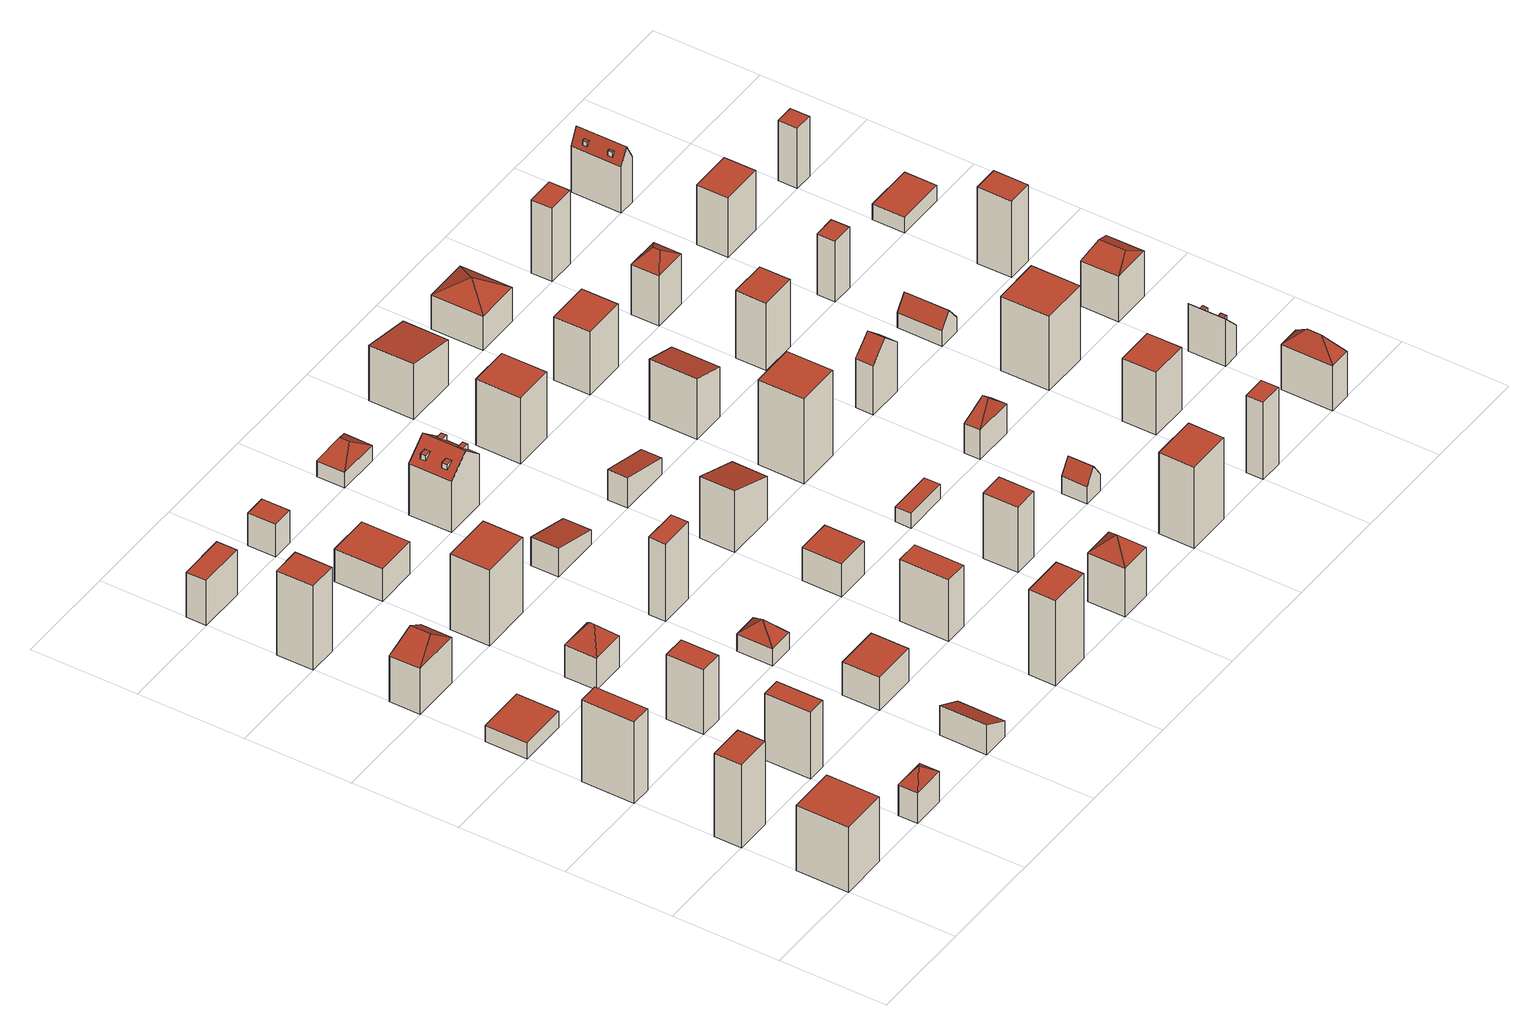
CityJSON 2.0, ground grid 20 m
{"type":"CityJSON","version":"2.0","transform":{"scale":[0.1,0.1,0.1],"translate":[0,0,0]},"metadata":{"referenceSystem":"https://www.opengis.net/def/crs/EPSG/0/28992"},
"CityObjects":{
"building1":{"type":"Building","attributes":{"roofType":"Flat","yearOfConstruction":1999,"function":"Residential","storeysAboveGround":4},"geometry":[{"type":"MultiSurface","lod":"3","boundaries":[[[0,1,2,3]],[[4,5,6,7]],[[2,4,7,3]],[[1,5,4,2]],[[0,6,5,1]],[[3,7,6,0]]],"semantics":{"surfaces":[{"type":"GroundSurface"},{"type":"RoofSurface"},{"type":"WallSurface"}],"values":[0,1,2,2,2,2]}}]},
"building2":{"type":"Building","attributes":{"roofType":"Flat","yearOfConstruction":1981,"function":"Residential","storeysAboveGround":5},"geometry":[{"type":"MultiSurface","lod":"3","boundaries":[[[8,9,10,11]],[[12,13,14,15]],[[10,12,15,11]],[[9,13,12,10]],[[8,14,13,9]],[[11,15,14,8]]],"semantics":{"surfaces":[{"type":"GroundSurface"},{"type":"RoofSurface"},{"type":"WallSurface"}],"values":[0,1,2,2,2,2]}}]},
"building3":{"type":"Building","attributes":{"roofType":"Flat","yearOfConstruction":1977,"function":"Residential","storeysAboveGround":5},"geometry":[{"type":"MultiSurface","lod":"3","boundaries":[[[16,17,18,19]],[[20,21,22,23]],[[18,20,23,19]],[[17,21,20,18]],[[16,22,21,17]],[[19,23,22,16]]],"semantics":{"surfaces":[{"type":"GroundSurface"},{"type":"RoofSurface"},{"type":"WallSurface"}],"values":[0,1,2,2,2,2]}}]},
"building4":{"type":"Building","attributes":{"roofType":"Pyramidal","yearOfConstruction":1947,"function":"Industrial","storeysAboveGround":2},"geometry":[{"type":"MultiSurface","lod":"3","boundaries":[[[24,25,26,27]],[[28,29,30]],[[31,32,30]],[[29,31,30]],[[32,28,30]],[[26,31,29,27]],[[25,32,31,26]],[[24,28,32,25]],[[27,29,28,24]]],"semantics":{"surfaces":[{"type":"GroundSurface"},{"type":"RoofSurface"},{"type":"WallSurface"}],"values":[0,1,1,1,1,2,2,2,2]}}]},
"building5":{"type":"Building","attributes":{"roofType":"Flat","yearOfConstruction":1955,"function":"Residential","storeysAboveGround":1},"geometry":[{"type":"MultiSurface","lod":"3","boundaries":[[[33,34,35,36]],[[37,38,39,40]],[[35,37,40,36]],[[34,38,37,35]],[[33,39,38,34]],[[36,40,39,33]]],"semantics":{"surfaces":[{"type":"GroundSurface"},{"type":"RoofSurface"},{"type":"WallSurface"}],"values":[0,1,2,2,2,2]}}]},
"building6":{"type":"Building","attributes":{"roofType":"Flat","yearOfConstruction":1960,"function":"Residential","storeysAboveGround":4},"geometry":[{"type":"MultiSurface","lod":"3","boundaries":[[[41,42,43,44]],[[45,46,47,48]],[[43,45,48,44]],[[42,46,45,43]],[[41,47,46,42]],[[44,48,47,41]]],"semantics":{"surfaces":[{"type":"GroundSurface"},{"type":"RoofSurface"},{"type":"WallSurface"}],"values":[0,1,2,2,2,2]}}]},
"building7":{"type":"Building","attributes":{"roofType":"Hipped","yearOfConstruction":1954,"function":"Residential","storeysAboveGround":3},"geometry":[{"type":"MultiSurface","lod":"3","boundaries":[[[49,50,51,52]],[[53,54,55,56]],[[56,57,58,53]],[[55,57,56]],[[58,54,53]],[[51,57,55,52]],[[50,58,57,51]],[[49,54,58,50]],[[52,55,54,49]]],"semantics":{"surfaces":[{"type":"GroundSurface"},{"type":"RoofSurface"},{"type":"WallSurface"}],"values":[0,1,1,1,1,2,2,2,2]}}]},
"building8":{"type":"Building","attributes":{"roofType":"Flat","yearOfConstruction":1960,"function":"Residential","storeysAboveGround":5},"geometry":[{"type":"MultiSurface","lod":"3","boundaries":[[[59,60,61,62]],[[63,64,65,66]],[[61,63,66,62]],[[60,64,63,61]],[[59,65,64,60]],[[62,66,65,59]]],"semantics":{"surfaces":[{"type":"GroundSurface"},{"type":"RoofSurface"},{"type":"WallSurface"}],"values":[0,1,2,2,2,2]}}]},
"building9":{"type":"Building","attributes":{"roofType":"Flat","yearOfConstruction":1947,"function":"Industrial","storeysAboveGround":4},"geometry":[{"type":"MultiSurface","lod":"3","boundaries":[[[67,68,69,70]],[[71,72,73,74]],[[69,71,74,70]],[[68,72,71,69]],[[67,73,72,68]],[[70,74,73,67]]],"semantics":{"surfaces":[{"type":"GroundSurface"},{"type":"RoofSurface"},{"type":"WallSurface"}],"values":[0,1,2,2,2,2]}}]},
"building10":{"type":"Building","attributes":{"roofType":"Flat","yearOfConstruction":1946,"function":"Industrial","storeysAboveGround":3},"geometry":[{"type":"MultiSurface","lod":"3","boundaries":[[[75,76,77,78]],[[79,80,81,82]],[[77,79,82,78]],[[76,80,79,77]],[[75,81,80,76]],[[78,82,81,75]]],"semantics":{"surfaces":[{"type":"GroundSurface"},{"type":"RoofSurface"},{"type":"WallSurface"}],"values":[0,1,2,2,2,2]}}]},
"building11":{"type":"Building","attributes":{"roofType":"Hipped","yearOfConstruction":1957,"function":"Industrial","storeysAboveGround":2},"geometry":[{"type":"MultiSurface","lod":"3","boundaries":[[[83,84,85,86]],[[87,88,89,90]],[[90,91,92,87]],[[89,91,90]],[[92,88,87]],[[85,91,89,86]],[[84,92,91,85]],[[83,88,92,84]],[[86,89,88,83]]],"semantics":{"surfaces":[{"type":"GroundSurface"},{"type":"RoofSurface"},{"type":"WallSurface"}],"values":[0,1,1,1,1,2,2,2,2]}}]},
"building12":{"type":"Building","attributes":{"roofType":"Shed","yearOfConstruction":1993,"function":"Industrial","storeysAboveGround":1},"geometry":[{"type":"MultiSurface","lod":"3","boundaries":[[[93,94,95,96]],[[97,98,99,100]],[[96,95,98,97]],[[94,99,98,95]],[[94,93,100,99]],[[93,96,97,100]]],"semantics":{"surfaces":[{"type":"GroundSurface"},{"type":"RoofSurface"},{"type":"WallSurface"}],"values":[0,1,2,2,2,2]}}]},
"building13":{"type":"Building","attributes":{"roofType":"Flat","yearOfConstruction":2009,"function":"Residential","storeysAboveGround":5},"geometry":[{"type":"MultiSurface","lod":"3","boundaries":[[[101,102,103,104]],[[105,106,107,108]],[[103,105,108,104]],[[102,106,105,103]],[[101,107,106,102]],[[104,108,107,101]]],"semantics":{"surfaces":[{"type":"GroundSurface"},{"type":"RoofSurface"},{"type":"WallSurface"}],"values":[0,1,2,2,2,2]}}]},
"building14":{"type":"Building","attributes":{"roofType":"Flat","yearOfConstruction":1986,"function":"Residential","storeysAboveGround":2},"geometry":[{"type":"MultiSurface","lod":"3","boundaries":[[[109,110,111,112]],[[113,114,115,116]],[[111,113,116,112]],[[110,114,113,111]],[[109,115,114,110]],[[112,116,115,109]]],"semantics":{"surfaces":[{"type":"GroundSurface"},{"type":"RoofSurface"},{"type":"WallSurface"}],"values":[0,1,2,2,2,2]}}]},
"building15":{"type":"Building","attributes":{"roofType":"Flat","yearOfConstruction":1958,"function":"Residential","storeysAboveGround":2},"geometry":[{"type":"MultiSurface","lod":"3","boundaries":[[[117,118,119,120]],[[121,122,123,124]],[[119,121,124,120]],[[118,122,121,119]],[[117,123,122,118]],[[120,124,123,117]]],"semantics":{"surfaces":[{"type":"GroundSurface"},{"type":"RoofSurface"},{"type":"WallSurface"}],"values":[0,1,2,2,2,2]}}]},
"building16":{"type":"Building","attributes":{"roofType":"Pyramidal","yearOfConstruction":1965,"function":"Residential","storeysAboveGround":1},"geometry":[{"type":"MultiSurface","lod":"3","boundaries":[[[125,126,127,128]],[[129,130,131]],[[132,133,131]],[[130,132,131]],[[133,129,131]],[[127,132,130,128]],[[126,133,132,127]],[[125,129,133,126]],[[128,130,129,125]]],"semantics":{"surfaces":[{"type":"GroundSurface"},{"type":"RoofSurface"},{"type":"WallSurface"}],"values":[0,1,1,1,1,2,2,2,2]}}]},
"building17":{"type":"Building","attributes":{"roofType":"Flat","yearOfConstruction":1966,"function":"Residential","storeysAboveGround":2},"geometry":[{"type":"MultiSurface","lod":"3","boundaries":[[[134,135,136,137]],[[138,139,140,141]],[[136,138,141,137]],[[135,139,138,136]],[[134,140,139,135]],[[137,141,140,134]]],"semantics":{"surfaces":[{"type":"GroundSurface"},{"type":"RoofSurface"},{"type":"WallSurface"}],"values":[0,1,2,2,2,2]}}]},
"building18":{"type":"Building","attributes":{"roofType":"Flat","yearOfConstruction":2013,"function":"Industrial","storeysAboveGround":5},"geometry":[{"type":"MultiSurface","lod":"3","boundaries":[[[142,143,144,145]],[[146,147,148,149]],[[144,146,149,145]],[[143,147,146,144]],[[142,148,147,143]],[[145,149,148,142]]],"semantics":{"surfaces":[{"type":"GroundSurface"},{"type":"RoofSurface"},{"type":"WallSurface"}],"values":[0,1,2,2,2,2]}}]},
"building19":{"type":"Building","attributes":{"roofType":"Flat","yearOfConstruction":1972,"function":"Residential","storeysAboveGround":5},"geometry":[{"type":"MultiSurface","lod":"3","boundaries":[[[150,151,152,153]],[[154,155,156,157]],[[152,154,157,153]],[[151,155,154,152]],[[150,156,155,151]],[[153,157,156,150]]],"semantics":{"surfaces":[{"type":"GroundSurface"},{"type":"RoofSurface"},{"type":"WallSurface"}],"values":[0,1,2,2,2,2]}}]},
"building20":{"type":"Building","attributes":{"roofType":"Shed","yearOfConstruction":1979,"function":"Residential","storeysAboveGround":1},"geometry":[{"type":"MultiSurface","lod":"3","boundaries":[[[158,159,160,161]],[[162,163,164,165]],[[161,160,163,162]],[[159,164,163,160]],[[159,158,165,164]],[[158,161,162,165]]],"semantics":{"surfaces":[{"type":"GroundSurface"},{"type":"RoofSurface"},{"type":"WallSurface"}],"values":[0,1,2,2,2,2]}}]},
"building21":{"type":"Building","attributes":{"roofType":"Flat","yearOfConstruction":1978,"function":"Residential","storeysAboveGround":4},"geometry":[{"type":"MultiSurface","lod":"3","boundaries":[[[166,167,168,169]],[[170,171,172,173]],[[168,170,173,169]],[[167,171,170,168]],[[166,172,171,167]],[[169,173,172,166]]],"semantics":{"surfaces":[{"type":"GroundSurface"},{"type":"RoofSurface"},{"type":"WallSurface"}],"values":[0,1,2,2,2,2]}}]},
"building22":{"type":"Building","attributes":{"roofType":"Gabled","yearOfConstruction":2009,"function":"Residential","storeysAboveGround":3},"children":["building22-1","building22-2","building22-3","building22-4"],"geometry":[{"type":"MultiSurface","lod":"3","boundaries":[[[174,175,176,177]],[[178,179,180,181],[182,183,184,185],[186,187,188,189]],[[181,190,191,178],[192,193,194,195],[196,197,198,199]],[[177,176,190,181,180]],[[175,191,190,176]],[[175,174,179,178,191]],[[174,177,180,179]]],"semantics":{"surfaces":[{"type":"GroundSurface"},{"type":"RoofSurface"},{"type":"WallSurface"}],"values":[0,1,1,2,2,2,2]}}]},
"building22-1":{"type":"BuildingInstallation","parents":["building22"],"geometry":[{"type":"MultiSurface","lod":"3","boundaries":[[[194,200,195]],[[200,201,192,195]],[[193,192,201]],[[194,193,201,200]]],"semantics":{"surfaces":[{"type":"WallSurface"},{"type":"RoofSurface"}],"values":[0,1,0,0]}}]},
"building22-2":{"type":"BuildingInstallation","parents":["building22"],"geometry":[{"type":"MultiSurface","lod":"3","boundaries":[[[184,202,185]],[[202,203,182,185]],[[183,182,203]],[[184,183,203,202]]],"semantics":{"surfaces":[{"type":"WallSurface"},{"type":"RoofSurface"}],"values":[0,1,0,0]}}]},
"building22-3":{"type":"BuildingInstallation","parents":["building22"],"geometry":[{"type":"MultiSurface","lod":"3","boundaries":[[[198,204,199]],[[204,205,196,199]],[[197,196,205]],[[198,197,205,204]]],"semantics":{"surfaces":[{"type":"WallSurface"},{"type":"RoofSurface"}],"values":[0,1,0,0]}}]},
"building22-4":{"type":"BuildingInstallation","parents":["building22"],"geometry":[{"type":"MultiSurface","lod":"3","boundaries":[[[188,206,189]],[[206,207,186,189]],[[187,186,207]],[[188,187,207,206]]],"semantics":{"surfaces":[{"type":"WallSurface"},{"type":"RoofSurface"}],"values":[0,1,0,0]}}]},
"building23":{"type":"Building","attributes":{"roofType":"Flat","yearOfConstruction":1964,"function":"Residential","storeysAboveGround":2},"geometry":[{"type":"MultiSurface","lod":"3","boundaries":[[[208,209,210,211]],[[212,213,214,215]],[[210,212,215,211]],[[209,213,212,210]],[[208,214,213,209]],[[211,215,214,208]]],"semantics":{"surfaces":[{"type":"GroundSurface"},{"type":"RoofSurface"},{"type":"WallSurface"}],"values":[0,1,2,2,2,2]}}]},
"building24":{"type":"Building","attributes":{"roofType":"Hipped","yearOfConstruction":1991,"function":"Residential","storeysAboveGround":1},"geometry":[{"type":"MultiSurface","lod":"3","boundaries":[[[216,217,218,219]],[[220,221,222,223]],[[223,224,225,220]],[[222,224,223]],[[225,221,220]],[[218,224,222,219]],[[217,225,224,218]],[[216,221,225,217]],[[219,222,221,216]]],"semantics":{"surfaces":[{"type":"GroundSurface"},{"type":"RoofSurface"},{"type":"WallSurface"}],"values":[0,1,1,1,1,2,2,2,2]}}]},
"building25":{"type":"Building","attributes":{"roofType":"Shed","yearOfConstruction":1979,"function":"Residential","storeysAboveGround":3},"geometry":[{"type":"MultiSurface","lod":"3","boundaries":[[[226,227,228,229]],[[230,231,232,233]],[[229,228,231,230]],[[227,232,231,228]],[[227,226,233,232]],[[226,229,230,233]]],"semantics":{"surfaces":[{"type":"GroundSurface"},{"type":"RoofSurface"},{"type":"WallSurface"}],"values":[0,1,2,2,2,2]}}]},
"building26":{"type":"Building","attributes":{"roofType":"Pyramidal","yearOfConstruction":1959,"function":"Residential","storeysAboveGround":3},"geometry":[{"type":"MultiSurface","lod":"3","boundaries":[[[234,235,236,237]],[[238,239,240]],[[241,242,240]],[[239,241,240]],[[242,238,240]],[[236,241,239,237]],[[235,242,241,236]],[[234,238,242,235]],[[237,239,238,234]]],"semantics":{"surfaces":[{"type":"GroundSurface"},{"type":"RoofSurface"},{"type":"WallSurface"}],"values":[0,1,1,1,1,2,2,2,2]}}]},
"building27":{"type":"Building","attributes":{"roofType":"Flat","yearOfConstruction":1964,"function":"Industrial","storeysAboveGround":4},"geometry":[{"type":"MultiSurface","lod":"3","boundaries":[[[243,244,245,246]],[[247,248,249,250]],[[245,247,250,246]],[[244,248,247,245]],[[243,249,248,244]],[[246,250,249,243]]],"semantics":{"surfaces":[{"type":"GroundSurface"},{"type":"RoofSurface"},{"type":"WallSurface"}],"values":[0,1,2,2,2,2]}}]},
"building28":{"type":"Building","attributes":{"roofType":"Shed","yearOfConstruction":2013,"function":"Residential","storeysAboveGround":1},"geometry":[{"type":"MultiSurface","lod":"3","boundaries":[[[251,252,253,254]],[[255,256,257,258]],[[254,253,256,255]],[[252,257,256,253]],[[252,251,258,257]],[[251,254,255,258]]],"semantics":{"surfaces":[{"type":"GroundSurface"},{"type":"RoofSurface"},{"type":"WallSurface"}],"values":[0,1,2,2,2,2]}}]},
"building29":{"type":"Building","attributes":{"roofType":"Flat","yearOfConstruction":1955,"function":"Industrial","storeysAboveGround":4},"geometry":[{"type":"MultiSurface","lod":"3","boundaries":[[[259,260,261,262]],[[263,264,265,266]],[[261,263,266,262]],[[260,264,263,261]],[[259,265,264,260]],[[262,266,265,259]]],"semantics":{"surfaces":[{"type":"GroundSurface"},{"type":"RoofSurface"},{"type":"WallSurface"}],"values":[0,1,2,2,2,2]}}]},
"building30":{"type":"Building","attributes":{"roofType":"Flat","yearOfConstruction":2011,"function":"Residential","storeysAboveGround":1},"geometry":[{"type":"MultiSurface","lod":"3","boundaries":[[[267,268,269,270]],[[271,272,273,274]],[[269,271,274,270]],[[268,272,271,269]],[[267,273,272,268]],[[270,274,273,267]]],"semantics":{"surfaces":[{"type":"GroundSurface"},{"type":"RoofSurface"},{"type":"WallSurface"}],"values":[0,1,2,2,2,2]}}]},
"building31":{"type":"Building","attributes":{"roofType":"Shed","yearOfConstruction":2005,"function":"Industrial","storeysAboveGround":3},"geometry":[{"type":"MultiSurface","lod":"3","boundaries":[[[275,276,277,278]],[[279,280,281,282]],[[278,277,280,279]],[[276,281,280,277]],[[276,275,282,281]],[[275,278,279,282]]],"semantics":{"surfaces":[{"type":"GroundSurface"},{"type":"RoofSurface"},{"type":"WallSurface"}],"values":[0,1,2,2,2,2]}}]},
"building32":{"type":"Building","attributes":{"roofType":"Flat","yearOfConstruction":1950,"function":"Residential","storeysAboveGround":5},"geometry":[{"type":"MultiSurface","lod":"3","boundaries":[[[283,284,285,286]],[[287,288,289,290]],[[285,287,290,286]],[[284,288,287,285]],[[283,289,288,284]],[[286,290,289,283]]],"semantics":{"surfaces":[{"type":"GroundSurface"},{"type":"RoofSurface"},{"type":"WallSurface"}],"values":[0,1,2,2,2,2]}}]},
"building33":{"type":"Building","attributes":{"roofType":"Flat","yearOfConstruction":1950,"function":"Residential","storeysAboveGround":5},"geometry":[{"type":"MultiSurface","lod":"3","boundaries":[[[291,292,293,294]],[[295,296,297,298]],[[293,295,298,294]],[[292,296,295,293]],[[291,297,296,292]],[[294,298,297,291]]],"semantics":{"surfaces":[{"type":"GroundSurface"},{"type":"RoofSurface"},{"type":"WallSurface"}],"values":[0,1,2,2,2,2]}}]},
"building34":{"type":"Building","attributes":{"roofType":"Gabled","yearOfConstruction":1957,"function":"Industrial","storeysAboveGround":1},"geometry":[{"type":"MultiSurface","lod":"3","boundaries":[[[299,300,301,302]],[[303,304,305,306]],[[306,307,308,303]],[[302,301,307,306,305]],[[300,308,307,301]],[[300,299,304,303,308]],[[299,302,305,304]]],"semantics":{"surfaces":[{"type":"GroundSurface"},{"type":"RoofSurface"},{"type":"WallSurface"}],"values":[0,1,1,2,2,2,2]}}]},
"building35":{"type":"Building","attributes":{"roofType":"Shed","yearOfConstruction":1957,"function":"Residential","storeysAboveGround":3},"geometry":[{"type":"MultiSurface","lod":"3","boundaries":[[[309,310,311,312]],[[313,314,315,316]],[[312,311,314,313]],[[310,315,314,311]],[[310,309,316,315]],[[309,312,313,316]]],"semantics":{"surfaces":[{"type":"GroundSurface"},{"type":"RoofSurface"},{"type":"WallSurface"}],"values":[0,1,2,2,2,2]}}]},
"building36":{"type":"Building","attributes":{"roofType":"Flat","yearOfConstruction":1968,"function":"Industrial","storeysAboveGround":4},"geometry":[{"type":"MultiSurface","lod":"3","boundaries":[[[317,318,319,320]],[[321,322,323,324]],[[319,321,324,320]],[[318,322,321,319]],[[317,323,322,318]],[[320,324,323,317]]],"semantics":{"surfaces":[{"type":"GroundSurface"},{"type":"RoofSurface"},{"type":"WallSurface"}],"values":[0,1,2,2,2,2]}}]},
"building37":{"type":"Building","attributes":{"roofType":"Hipped","yearOfConstruction":1992,"function":"Residential","storeysAboveGround":2},"geometry":[{"type":"MultiSurface","lod":"3","boundaries":[[[325,326,327,328]],[[329,330,331,332]],[[332,333,334,329]],[[331,333,332]],[[334,330,329]],[[327,333,331,328]],[[326,334,333,327]],[[325,330,334,326]],[[328,331,330,325]]],"semantics":{"surfaces":[{"type":"GroundSurface"},{"type":"RoofSurface"},{"type":"WallSurface"}],"values":[0,1,1,1,1,2,2,2,2]}}]},
"building38":{"type":"Building","attributes":{"roofType":"Pyramidal","yearOfConstruction":1987,"function":"Residential","storeysAboveGround":2},"geometry":[{"type":"MultiSurface","lod":"3","boundaries":[[[335,336,337,338]],[[339,340,341]],[[342,343,341]],[[340,342,341]],[[343,339,341]],[[337,342,340,338]],[[336,343,342,337]],[[335,339,343,336]],[[338,340,339,335]]],"semantics":{"surfaces":[{"type":"GroundSurface"},{"type":"RoofSurface"},{"type":"WallSurface"}],"values":[0,1,1,1,1,2,2,2,2]}}]},
"building39":{"type":"Building","attributes":{"roofType":"Gabled","yearOfConstruction":1980,"function":"Residential","storeysAboveGround":3},"geometry":[{"type":"MultiSurface","lod":"3","boundaries":[[[344,345,346,347]],[[348,349,350,351]],[[351,352,353,348]],[[347,346,352,351,350]],[[345,353,352,346]],[[345,344,349,348,353]],[[344,347,350,349]]],"semantics":{"surfaces":[{"type":"GroundSurface"},{"type":"RoofSurface"},{"type":"WallSurface"}],"values":[0,1,1,2,2,2,2]}}]},
"building40":{"type":"Building","attributes":{"roofType":"Flat","yearOfConstruction":1952,"function":"Residential","storeysAboveGround":5},"geometry":[{"type":"MultiSurface","lod":"3","boundaries":[[[354,355,356,357]],[[358,359,360,361]],[[356,358,361,357]],[[355,359,358,356]],[[354,360,359,355]],[[357,361,360,354]]],"semantics":{"surfaces":[{"type":"GroundSurface"},{"type":"RoofSurface"},{"type":"WallSurface"}],"values":[0,1,2,2,2,2]}}]},
"building41":{"type":"Building","attributes":{"roofType":"Flat","yearOfConstruction":1965,"function":"Residential","storeysAboveGround":4},"geometry":[{"type":"MultiSurface","lod":"3","boundaries":[[[362,363,364,365]],[[366,367,368,369]],[[364,366,369,365]],[[363,367,366,364]],[[362,368,367,363]],[[365,369,368,362]]],"semantics":{"surfaces":[{"type":"GroundSurface"},{"type":"RoofSurface"},{"type":"WallSurface"}],"values":[0,1,2,2,2,2]}}]},
"building42":{"type":"Building","attributes":{"roofType":"Flat","yearOfConstruction":1972,"function":"Residential","storeysAboveGround":4},"geometry":[{"type":"MultiSurface","lod":"3","boundaries":[[[370,371,372,373]],[[374,375,376,377]],[[372,374,377,373]],[[371,375,374,372]],[[370,376,375,371]],[[373,377,376,370]]],"semantics":{"surfaces":[{"type":"GroundSurface"},{"type":"RoofSurface"},{"type":"WallSurface"}],"values":[0,1,2,2,2,2]}}]},
"building43":{"type":"Building","attributes":{"roofType":"Hipped","yearOfConstruction":1985,"function":"Residential","storeysAboveGround":3},"geometry":[{"type":"MultiSurface","lod":"3","boundaries":[[[378,379,380,381]],[[382,383,384,385]],[[385,386,387,382]],[[384,386,385]],[[387,383,382]],[[380,386,384,381]],[[379,387,386,380]],[[378,383,387,379]],[[381,384,383,378]]],"semantics":{"surfaces":[{"type":"GroundSurface"},{"type":"RoofSurface"},{"type":"WallSurface"}],"values":[0,1,1,1,1,2,2,2,2]}}]},
"building44":{"type":"Building","attributes":{"roofType":"Flat","yearOfConstruction":1961,"function":"Residential","storeysAboveGround":5},"geometry":[{"type":"MultiSurface","lod":"3","boundaries":[[[388,389,390,391]],[[392,393,394,395]],[[390,392,395,391]],[[389,393,392,390]],[[388,394,393,389]],[[391,395,394,388]]],"semantics":{"surfaces":[{"type":"GroundSurface"},{"type":"RoofSurface"},{"type":"WallSurface"}],"values":[0,1,2,2,2,2]}}]},
"building45":{"type":"Building","attributes":{"roofType":"Flat","yearOfConstruction":1975,"function":"Residential","storeysAboveGround":5},"geometry":[{"type":"MultiSurface","lod":"3","boundaries":[[[396,397,398,399]],[[400,401,402,403]],[[398,400,403,399]],[[397,401,400,398]],[[396,402,401,397]],[[399,403,402,396]]],"semantics":{"surfaces":[{"type":"GroundSurface"},{"type":"RoofSurface"},{"type":"WallSurface"}],"values":[0,1,2,2,2,2]}}]},
"building46":{"type":"Building","attributes":{"roofType":"Gabled","yearOfConstruction":1998,"function":"Residential","storeysAboveGround":1},"geometry":[{"type":"MultiSurface","lod":"3","boundaries":[[[404,405,406,407]],[[408,409,410,411]],[[411,412,413,408]],[[407,406,412,411,410]],[[405,413,412,406]],[[405,404,409,408,413]],[[404,407,410,409]]],"semantics":{"surfaces":[{"type":"GroundSurface"},{"type":"RoofSurface"},{"type":"WallSurface"}],"values":[0,1,1,2,2,2,2]}}]},
"building47":{"type":"Building","attributes":{"roofType":"Hipped","yearOfConstruction":1992,"function":"Residential","storeysAboveGround":3},"geometry":[{"type":"MultiSurface","lod":"3","boundaries":[[[414,415,416,417]],[[418,419,420,421]],[[421,422,423,418]],[[420,422,421]],[[423,419,418]],[[416,422,420,417]],[[415,423,422,416]],[[414,419,423,415]],[[417,420,419,414]]],"semantics":{"surfaces":[{"type":"GroundSurface"},{"type":"RoofSurface"},{"type":"WallSurface"}],"values":[0,1,1,1,1,2,2,2,2]}}]},
"building48":{"type":"Building","attributes":{"roofType":"Flat","yearOfConstruction":1973,"function":"Residential","storeysAboveGround":4},"geometry":[{"type":"MultiSurface","lod":"3","boundaries":[[[424,425,426,427]],[[428,429,430,431]],[[426,428,431,427]],[[425,429,428,426]],[[424,430,429,425]],[[427,431,430,424]]],"semantics":{"surfaces":[{"type":"GroundSurface"},{"type":"RoofSurface"},{"type":"WallSurface"}],"values":[0,1,2,2,2,2]}}]},
"building49":{"type":"Building","attributes":{"roofType":"Shed","yearOfConstruction":1945,"function":"Industrial","storeysAboveGround":2},"children":["building49-1","building49-2"],"geometry":[{"type":"MultiSurface","lod":"3","boundaries":[[[432,433,434,435]],[[436,437,438,439],[440,441,442,443],[444,445,446,447]],[[435,434,437,436]],[[433,438,437,434]],[[433,432,439,438]],[[432,435,436,439]]],"semantics":{"surfaces":[{"type":"GroundSurface"},{"type":"RoofSurface"},{"type":"WallSurface"}],"values":[0,1,2,2,2,2]}}]},
"building49-1":{"type":"BuildingInstallation","parents":["building49"],"geometry":[{"type":"MultiSurface","lod":"3","boundaries":[[[442,448,443]],[[448,449,440,443]],[[441,440,449]],[[442,441,449,448]]],"semantics":{"surfaces":[{"type":"WallSurface"},{"type":"RoofSurface"}],"values":[0,1,0,0]}}]},
"building49-2":{"type":"BuildingInstallation","parents":["building49"],"geometry":[{"type":"MultiSurface","lod":"3","boundaries":[[[446,450,447]],[[450,451,444,447]],[[445,444,451]],[[446,445,451,450]]],"semantics":{"surfaces":[{"type":"WallSurface"},{"type":"RoofSurface"}],"values":[0,1,0,0]}}]},
"building50":{"type":"Building","attributes":{"roofType":"Flat","yearOfConstruction":1946,"function":"Residential","storeysAboveGround":4},"geometry":[{"type":"MultiSurface","lod":"3","boundaries":[[[452,453,454,455]],[[456,457,458,459]],[[454,456,459,455]],[[453,457,456,454]],[[452,458,457,453]],[[455,459,458,452]]],"semantics":{"surfaces":[{"type":"GroundSurface"},{"type":"RoofSurface"},{"type":"WallSurface"}],"values":[0,1,2,2,2,2]}}]},
"building51":{"type":"Building","attributes":{"roofType":"Hipped","yearOfConstruction":1984,"function":"Residential","storeysAboveGround":3},"geometry":[{"type":"MultiSurface","lod":"3","boundaries":[[[460,461,462,463]],[[464,465,466,467]],[[467,468,469,464]],[[466,468,467]],[[469,465,464]],[[462,468,466,463]],[[461,469,468,462]],[[460,465,469,461]],[[463,466,465,460]]],"semantics":{"surfaces":[{"type":"GroundSurface"},{"type":"RoofSurface"},{"type":"WallSurface"}],"values":[0,1,1,1,1,2,2,2,2]}}]},
"building52":{"type":"Building","attributes":{"roofType":"Gabled","yearOfConstruction":1952,"function":"Industrial","storeysAboveGround":3},"children":["building52-1","building52-2","building52-3","building52-4"],"geometry":[{"type":"MultiSurface","lod":"3","boundaries":[[[470,471,472,473]],[[474,475,476,477],[478,479,480,481],[482,483,484,485]],[[477,486,487,474],[488,489,490,491],[492,493,494,495]],[[473,472,486,477,476]],[[471,487,486,472]],[[471,470,475,474,487]],[[470,473,476,475]]],"semantics":{"surfaces":[{"type":"GroundSurface"},{"type":"RoofSurface"},{"type":"WallSurface"}],"values":[0,1,1,2,2,2,2]}}]},
"building52-1":{"type":"BuildingInstallation","parents":["building52"],"geometry":[{"type":"MultiSurface","lod":"3","boundaries":[[[490,496,491]],[[496,497,488,491]],[[489,488,497]],[[490,489,497,496]]],"semantics":{"surfaces":[{"type":"WallSurface"},{"type":"RoofSurface"}],"values":[0,1,0,0]}}]},
"building52-2":{"type":"BuildingInstallation","parents":["building52"],"geometry":[{"type":"MultiSurface","lod":"3","boundaries":[[[480,498,481]],[[498,499,478,481]],[[479,478,499]],[[480,479,499,498]]],"semantics":{"surfaces":[{"type":"WallSurface"},{"type":"RoofSurface"}],"values":[0,1,0,0]}}]},
"building52-3":{"type":"BuildingInstallation","parents":["building52"],"geometry":[{"type":"MultiSurface","lod":"3","boundaries":[[[494,500,495]],[[500,501,492,495]],[[493,492,501]],[[494,493,501,500]]],"semantics":{"surfaces":[{"type":"WallSurface"},{"type":"RoofSurface"}],"values":[0,1,0,0]}}]},
"building52-4":{"type":"BuildingInstallation","parents":["building52"],"geometry":[{"type":"MultiSurface","lod":"3","boundaries":[[[484,502,485]],[[502,503,482,485]],[[483,482,503]],[[484,483,503,502]]],"semantics":{"surfaces":[{"type":"WallSurface"},{"type":"RoofSurface"}],"values":[0,1,0,0]}}]},
"building53":{"type":"Building","attributes":{"roofType":"Flat","yearOfConstruction":1984,"function":"Residential","storeysAboveGround":5},"geometry":[{"type":"MultiSurface","lod":"3","boundaries":[[[504,505,506,507]],[[508,509,510,511]],[[506,508,511,507]],[[505,509,508,506]],[[504,510,509,505]],[[507,511,510,504]]],"semantics":{"surfaces":[{"type":"GroundSurface"},{"type":"RoofSurface"},{"type":"WallSurface"}],"values":[0,1,2,2,2,2]}}]},
"building54":{"type":"Building","attributes":{"roofType":"Flat","yearOfConstruction":1957,"function":"Residential","storeysAboveGround":1},"geometry":[{"type":"MultiSurface","lod":"3","boundaries":[[[512,513,514,515]],[[516,517,518,519]],[[514,516,519,515]],[[513,517,516,514]],[[512,518,517,513]],[[515,519,518,512]]],"semantics":{"surfaces":[{"type":"GroundSurface"},{"type":"RoofSurface"},{"type":"WallSurface"}],"values":[0,1,2,2,2,2]}}]},
"building55":{"type":"Building","attributes":{"roofType":"Flat","yearOfConstruction":1956,"function":"Residential","storeysAboveGround":4},"geometry":[{"type":"MultiSurface","lod":"3","boundaries":[[[520,521,522,523]],[[524,525,526,527]],[[522,524,527,523]],[[521,525,524,522]],[[520,526,525,521]],[[523,527,526,520]]],"semantics":{"surfaces":[{"type":"GroundSurface"},{"type":"RoofSurface"},{"type":"WallSurface"}],"values":[0,1,2,2,2,2]}}]}
},
"vertices":[
[0,98,0],[89,98,0],[89,0,0],[0,0,0],[89,0,133],[89,98,133],[0,98,133],[0,0,133],
[0,251,0],[68,251,0],[68,200,0],[0,200,0],[68,200,170],[68,251,170],[0,251,170],[0,200,170],
[0,499,0],[38,499,0],[38,400,0],[0,400,0],[38,400,167],[38,499,167],[0,499,167],[0,400,167],
[200,36,0],[262,36,0],[262,0,0],[200,0,0],[200,36,63],[200,0,63],[231,18,88],[262,0,63],[262,36,63],
[0,679,0],[91,679,0],[91,600,0],[0,600,0],[91,600,33],[91,679,33],[0,679,33],[0,600,33],
[200,286,0],[235,286,0],[235,200,0],[200,200,0],[235,200,136],[235,286,136],[200,286,136],[200,200,136],
[0,858,0],[91,858,0],[91,800,0],[0,800,0],[45,848,129],[0,858,94],[0,800,94],[45,810,129],[91,800,94],[91,858,94],
[0,1069,0],[54,1069,0],[54,1000,0],[0,1000,0],[54,1000,172],[54,1069,172],[0,1069,172],[0,1000,172],
[200,470,0],[243,470,0],[243,400,0],[200,400,0],[243,400,132],[243,470,132],[200,470,132],[200,400,132],
[0,1238,0],[89,1238,0],[89,1200,0],[0,1200,0],[89,1200,92],[89,1238,92],[0,1238,92],[0,1200,92],
[200,660,0],[266,660,0],[266,600,0],[200,600,0],[233,634,100],[200,660,65],[200,600,65],[233,626,100],[266,600,65],[266,660,65],
[400,88,0],[452,88,0],[452,0,0],[400,0,0],[400,0,61],[452,0,33],[452,88,33],[400,88,61],
[200,874,0],[296,874,0],[296,800,0],[200,800,0],[296,800,154],[296,874,154],[200,874,154],[200,800,154],
[400,270,0],[484,270,0],[484,200,0],[400,200,0],[484,200,67],[484,270,67],[400,270,67],[400,200,67],
[200,1090,0],[279,1090,0],[279,1000,0],[200,1000,0],[279,1000,66],[279,1090,66],[200,1090,66],[200,1000,66],
[400,467,0],[447,467,0],[447,400,0],[400,400,0],[400,467,35],[400,400,35],[424,434,63],[447,400,35],[447,467,35],
[200,1252,0],[241,1252,0],[241,1200,0],[200,1200,0],[241,1200,66],[241,1252,66],[200,1252,66],[200,1200,66],
[400,632,0],[465,632,0],[465,600,0],[400,600,0],[465,600,158],[465,632,158],[400,632,158],[400,600,158],
[600,51,0],[680,51,0],[680,0,0],[600,0,0],[680,0,174],[680,51,174],[600,51,174],[600,0,174],
[400,852,0],[494,852,0],[494,800,0],[400,800,0],[400,800,58],[494,800,30],[494,852,30],[400,852,58],
[600,292,0],[643,292,0],[643,200,0],[600,200,0],[643,200,126],[643,292,126],[600,292,126],[600,200,126],
[400,1080,0],[480,1080,0],[480,1000,0],[400,1000,0],[440,1080,139],[400,1080,105],[400,1000,105],[440,1000,139],[423,1055,125],[410,1055,114],[410,1065,114],[423,1065,125],[423,1015,125],[410,1015,114],[410,1025,114],[423,1025,125],[480,1000,105],[480,1080,105],[457,1025,125],[470,1025,114],[470,1015,114],[457,1015,125],[457,1065,125],[470,1065,114],[470,1055,114],[457,1055,125],
[470,1015,125],[470,1025,125],
[410,1065,125],[410,1055,125],
[470,1055,125],[470,1065,125],
[410,1025,125],[410,1015,125],
[600,474,0],[665,474,0],[665,400,0],[600,400,0],[665,400,68],[665,474,68],[600,474,68],[600,400,68],
[400,1252,0],[479,1252,0],[479,1200,0],[400,1200,0],[439,1235,60],[400,1252,32],[400,1200,32],[439,1217,60],[479,1200,32],[479,1252,32],
[600,666,0],[694,666,0],[694,600,0],[600,600,0],[600,600,126],[694,600,90],[694,666,90],[600,666,126],
[800,70,0],[861,70,0],[861,0,0],[800,0,0],[800,70,100],[800,0,100],[830,35,131],[861,0,100],[861,70,100],
[800,265,0],[846,265,0],[846,200,0],[800,200,0],[846,200,134],[846,265,134],[800,265,134],[800,200,134],
[600,838,0],[698,838,0],[698,800,0],[600,800,0],[600,800,62],[698,800,34],[698,838,34],[600,838,62],
[600,1084,0],[675,1084,0],[675,1000,0],[600,1000,0],[675,1000,135],[675,1084,135],[600,1084,135],[600,1000,135],
[800,430,0],[885,430,0],[885,400,0],[800,400,0],[885,400,30],[885,430,30],[800,430,30],[800,400,30],
[600,1284,0],[699,1284,0],[699,1200,0],[600,1200,0],[600,1200,113],[699,1200,93],[699,1284,93],[600,1284,113],
[800,686,0],[883,686,0],[883,600,0],[800,600,0],[883,600,174],[883,686,174],[800,686,174],[800,600,174],
[1000,66,0],[1086,66,0],[1086,0,0],[1000,0,0],[1086,0,166],[1086,66,166],[1000,66,166],[1000,0,166],
[1000,248,0],[1038,248,0],[1038,200,0],[1000,200,0],[1019,248,63],[1000,248,35],[1000,200,35],[1019,200,63],[1038,200,35],[1038,248,35],
[800,889,0],[865,889,0],[865,800,0],[800,800,0],[800,800,124],[865,800,103],[865,889,103],[800,889,124],
[800,1068,0],[881,1068,0],[881,1000,0],[800,1000,0],[881,1000,129],[881,1068,129],[800,1068,129],[800,1000,129],
[1000,430,0],[1076,430,0],[1076,400,0],[1000,400,0],[1038,420,95],[1000,430,60],[1000,400,60],[1038,410,95],[1076,400,60],[1076,430,60],
[800,1297,0],[884,1297,0],[884,1200,0],[800,1200,0],[800,1297,70],[800,1200,70],[842,1248,98],[884,1200,70],[884,1297,70],
[1000,633,0],[1069,633,0],[1069,600,0],[1000,600,0],[1035,633,133],[1000,633,101],[1000,600,101],[1035,600,133],[1069,600,101],[1069,633,101],
[1200,32,0],[1244,32,0],[1244,0,0],[1200,0,0],[1244,0,158],[1244,32,158],[1200,32,158],[1200,0,158],
[1000,857,0],[1069,857,0],[1069,800,0],[1000,800,0],[1069,800,138],[1069,857,138],[1000,857,138],[1000,800,138],
[1200,264,0],[1273,264,0],[1273,200,0],[1200,200,0],[1273,200,128],[1273,264,128],[1200,264,128],[1200,200,128],
[1000,1052,0],[1064,1052,0],[1064,1000,0],[1000,1000,0],[1032,1032,124],[1000,1052,103],[1000,1000,103],[1032,1020,124],[1064,1000,103],[1064,1052,103],
[1200,491,0],[1289,491,0],[1289,400,0],[1200,400,0],[1289,400,152],[1289,491,152],[1200,491,152],[1200,400,152],
[1000,1239,0],[1052,1239,0],[1052,1200,0],[1000,1200,0],[1052,1200,150],[1052,1239,150],[1000,1239,150],[1000,1200,150],
[1200,684,0],[1241,684,0],[1241,600,0],[1200,600,0],[1220,684,59],[1200,684,31],[1200,600,31],[1220,600,59],[1241,600,31],[1241,684,31],
[1400,96,0],[1442,96,0],[1442,0,0],[1400,0,0],[1421,61,125],[1400,96,92],[1400,0,92],[1421,35,125],[1442,0,92],[1442,96,92],
[1200,834,0],[1241,834,0],[1241,800,0],[1200,800,0],[1241,800,124],[1241,834,124],[1200,834,124],[1200,800,124],
[1400,270,0],[1431,270,0],[1431,200,0],[1400,200,0],[1400,200,97],[1431,200,63],[1431,270,63],[1400,270,97],[1413,223,83],[1422,223,73],[1422,212,73],[1413,212,83],[1413,257,83],[1422,257,73],[1422,247,73],[1413,247,83],
[1422,212,83],[1422,223,83],
[1422,247,83],[1422,257,83],
[1200,1059,0],[1279,1059,0],[1279,1000,0],[1200,1000,0],[1279,1000,122],[1279,1059,122],[1200,1059,122],[1200,1000,122],
[1400,471,0],[1474,471,0],[1474,400,0],[1400,400,0],[1437,460,116],[1400,471,93],[1400,400,93],[1437,410,116],[1474,400,93],[1474,471,93],
[1200,1294,0],[1231,1294,0],[1231,1200,0],[1200,1200,0],[1215,1294,125],[1200,1294,94],[1200,1200,94],[1215,1200,125],[1209,1266,112],[1204,1266,102],[1204,1275,102],[1209,1275,112],[1209,1219,112],[1204,1219,102],[1204,1228,102],[1209,1228,112],[1231,1200,94],[1231,1294,94],[1222,1228,112],[1227,1228,102],[1227,1219,102],[1222,1219,112],[1222,1275,112],[1227,1275,102],[1227,1266,102],[1222,1266,112],
[1227,1219,112],[1227,1228,112],
[1204,1275,112],[1204,1266,112],
[1227,1266,112],[1227,1275,112],
[1204,1228,112],[1204,1219,112],
[1400,664,0],[1448,664,0],[1448,600,0],[1400,600,0],[1448,600,156],[1448,664,156],[1400,664,156],[1400,600,156],
[1400,860,0],[1493,860,0],[1493,800,0],[1400,800,0],[1493,800,32],[1493,860,32],[1400,860,32],[1400,800,32],
[1400,1036,0],[1435,1036,0],[1435,1000,0],[1400,1000,0],[1435,1000,123],[1435,1036,123],[1400,1036,123],[1400,1000,123]
]}
